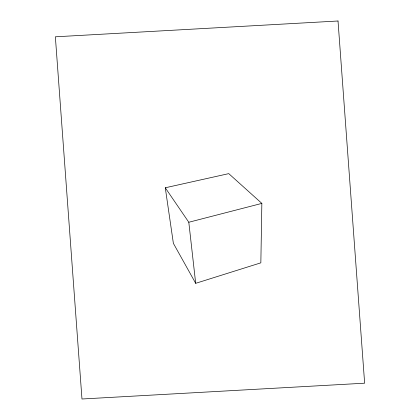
<?xml version="1.0" encoding="UTF-8"?>
<svg xmlns="http://www.w3.org/2000/svg" width="420" height="420" viewBox="0 0 420 420"><rect width="100%" height="100%" fill="white"/><g stroke="black" fill="none" stroke-linecap="round" stroke-linejoin="round"><path stroke-width="0.63" d="M261.854 203.396L260.846 262.836L195.689 283.322L173.376 243.343L165.275 187.782L228.758 173.633L261.854 203.396L188.8 222.254L165.275 187.782M188.8 222.254L195.689 283.322M338.021 21L55.361 36.808L81.979 399L364.639 383.192L338.021 21"/></g></svg>
